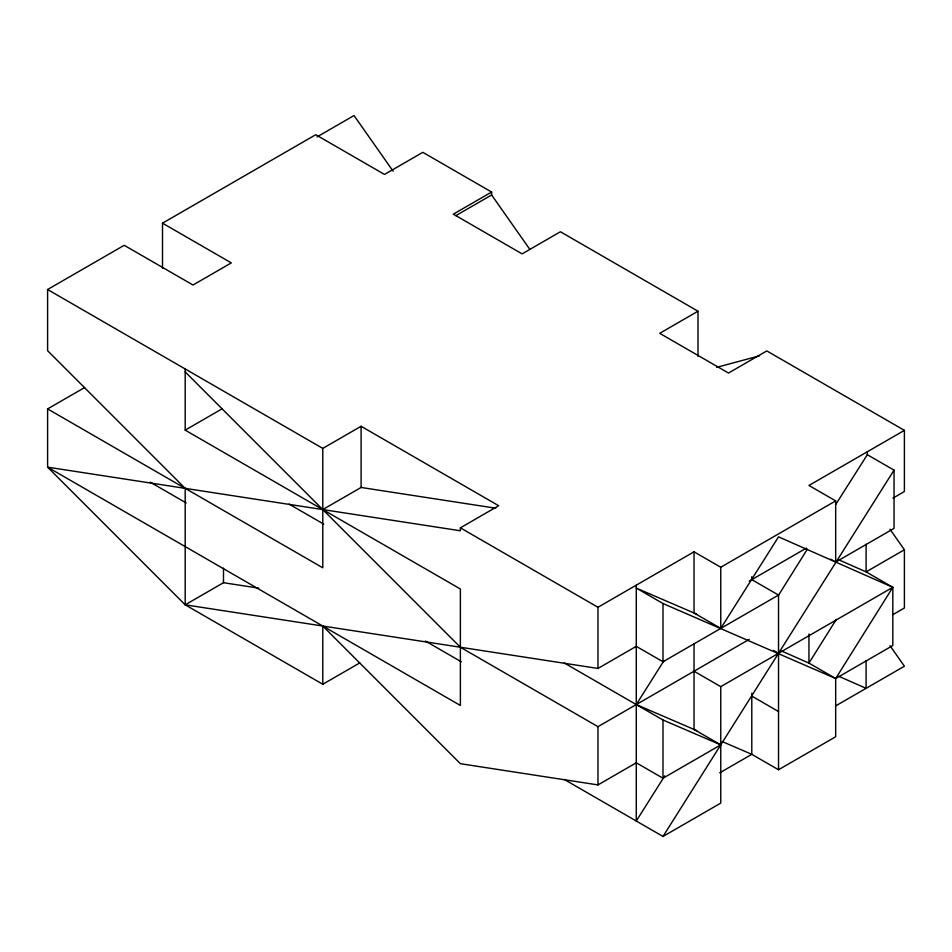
<?xml version="1.0" encoding="UTF-8"?>
<svg xmlns="http://www.w3.org/2000/svg" width="952" height="952" viewBox="0 0 952 952"><rect width="100%" height="100%" fill="white"/><g stroke="black" fill="none" stroke-linecap="round" stroke-linejoin="round"><path stroke-width="1.43" d="M778.415 595.381L807.379 549.137M564.262 779.45L662.997 836.451L894.047 470.133L867.32 454.711L867.32 451.772M836.344 619.359L808.95 663.104L781.735 651.085M722.247 741.596L751.794 754.329L778.522 769.751L835.678 736.765L835.678 678.526L892.821 587.301L866.094 571.878L838.879 559.859M663.972 660.652L636.269 704.563L696.721 730.601M830.584 559.133L835.678 562.073L835.678 500.895L720.759 567.249L694.032 551.815L694.032 612.981L720.759 628.415L778.522 536.833L892.821 587.301L892.821 645.539L835.678 678.526L662.997 603.532L636.269 588.098L696.721 614.135M664.758 775.856L636.269 821.029L636.269 585.159M835.773 504.405L867.32 454.711M359.808 662.889L322.787 684.262L185.188 604.817L185.188 488.364L47.6 350.693L47.6 289.527L124.212 245.295L193.006 285.017L231.312 262.895L162.506 223.185L162.506 268.333M162.506 223.185L315.731 134.72L384.525 174.442L422.831 152.332L491.625 192.042L491.625 194.981L529.847 249.4M317.004 136.921L354.025 115.549L393.105 171.17M778.522 769.751L778.522 595.059L662.997 661.759L636.269 646.337L597.975 668.447L185.188 604.817L47.6 467.158L47.6 408.92L84.633 387.547M491.625 192.042L453.319 214.164L522.112 253.875L560.419 231.764L698.006 311.209L698.006 356.357M455.877 215.628L491.625 194.981M185.188 368.959L185.188 430.137L222.221 408.753M47.6 289.527L322.787 448.404L361.094 426.282L498.681 505.726L460.375 527.836L460.375 530.776L47.6 467.158L460.375 705.468L460.375 589.002L185.188 430.137M322.787 509.57L361.094 487.46L495.754 508.213M185.188 604.817L223.494 582.707L258.623 588.122M698.006 311.209L659.712 333.319L728.506 373.041L766.812 350.919L904.4 430.363L904.4 491.529L892.893 498.17M460.375 527.836L597.975 607.281L694.032 551.815M904.4 430.363L808.95 485.472L835.678 500.895M749.236 581.113L806.403 548.102M835.678 562.073L894.047 528.372L894.047 470.133M185.188 371.899L460.375 647.241L597.975 726.673L749.236 639.351M889.965 529.205L904.4 549.756L866.094 571.878L866.094 544.211M694.032 671.219L720.759 686.642L892.821 587.301M322.787 684.262L322.787 626.035L460.375 763.694L597.975 784.912L636.269 762.79L662.997 778.224L720.759 744.869L694.032 729.446L694.032 643.552M892.905 614.623L904.4 607.995L904.4 549.756M719.712 772.857L751.794 754.329L751.794 693.187M835.618 705.932L904.4 666.221L889.965 645.67M662.997 836.451L720.759 803.107L720.759 686.642M716.642 367.365L759.636 355.786M564.262 662.985L662.997 719.998L720.759 744.869M838.879 676.325L866.094 688.332L866.094 660.676M778.522 595.059L751.794 579.637L751.794 576.722M835.678 678.526L808.95 663.104L808.95 633.984M773.429 650.359L778.522 653.298M751.794 696.091L778.522 711.525M289.075 504.108L323.799 524.159M47.6 408.92L322.787 567.797L322.787 448.404M150.202 482.164L186.199 502.953M425.389 641.041L461.387 661.83M720.759 567.249L720.759 628.415M662.997 603.532L662.997 661.759M662.997 719.998L662.997 778.224M597.975 607.281L597.975 668.447M597.975 726.673L597.975 784.912M361.094 426.282L361.094 487.46M223.494 568.154L223.494 582.707"/></g></svg>
